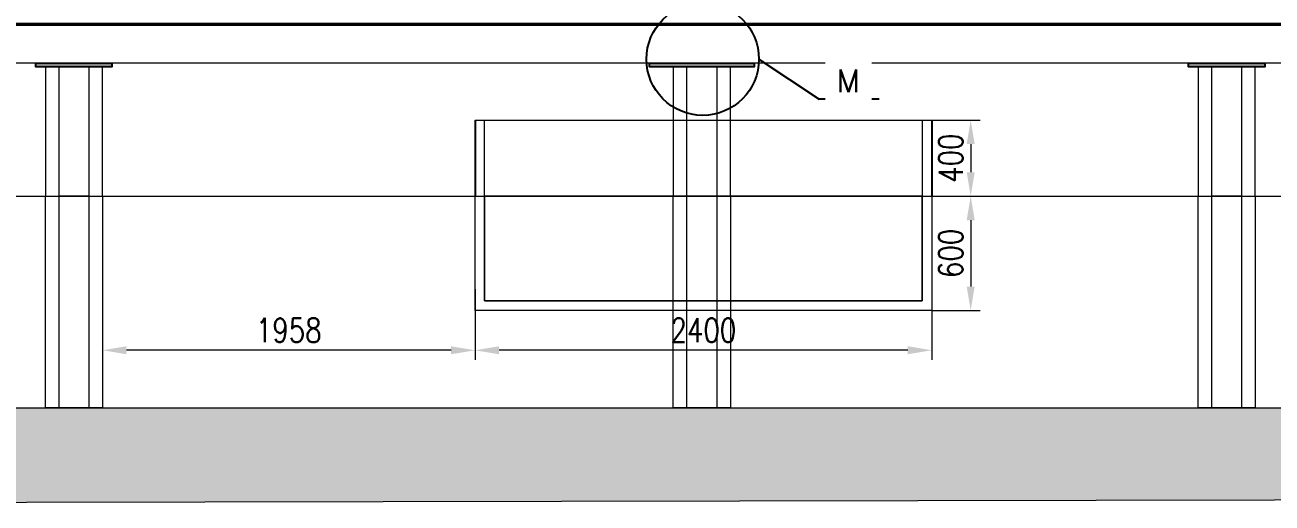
# Model space of a CAD drawing. Header units: millimetres. Extents: x 0 to 87554, y -20854 to 20404.
# Drawn here: x 35015 to 41569, y -8203 to -5692 of the extents above; entities that cross this region are included whole.
import ezdxf

# ---------------------------------------------------------------- set-up
doc = ezdxf.new("R2010")
doc.units = ezdxf.units.MM
doc.linetypes.add('AM_ISO02W050', pattern=[7.5, 6, -1.5])
doc.layers.get('0').update_dxf_attribs({"lineweight": 15})
doc.layers.get('Defpoints').update_dxf_attribs({"lineweight": 15})
doc.layers.add('SB', color=43, linetype='Continuous')
doc.styles.add('gbcbig', font='simplex.shx', dxfattribs={"bigfont": 'gbcbig.shx'})
doc.styles.add('TH_GBDIM', font='romans.shx', dxfattribs={"width": 0.8, "bigfont": 'gbcbig.shx'})
doc.dimstyles.new('TH_GBDIM', dxfattribs={"dimscale": 42, "dimtxt": 3, "dimasz": 3, "dimexe": 1.2, "dimexo": 0, "dimgap": 1, "dimtad": 1, "dimdec": 1, "dimlfac": -1.5, "dimdsep": 46, "dimtxsty": 'TH_GBDIM', "dimcen": 2.5, "dimclrd": 130, "dimclre": 130, "dimclrt": 3, "dimadec": 0, "dimazin": 2, "dimtfac": 0.714286, "dimtdec": 1, "dimtmove": 0, "dimatfit": 3, "dimfxl": 1, "dimtolj": 1, "dimtzin": 0, "dimlwd": -1, "dimlwe": -1, "dimarcsym": 0})

# ---------------------------------------------------------------- blocks, each defined once
blk = doc.blocks.new('*D64')
at = {"color": 130}
for p, q in [((39780.8, -6191.6), (40035.9, -6191.6)), ((39985.5, -6317.6), (39985.5, -6465.6)), ((39780.8, -6591.6), (40035.9, -6591.6))]:
    blk.add_line(p, q, dxfattribs=at)
at = {"color": 130, "lineweight": -3}
for points in [[(39964.5, -6317.6), (40006.5, -6317.6), (39985.5, -6191.6)], [(39964.5, -6465.6), (40006.5, -6465.6), (39985.5, -6591.6)]]:
    blk.add_solid(points, dxfattribs=at)
at = {"layer": 'Defpoints', "color": 0, "lineweight": -3}
for p in [(39780.8, -6191.6), (39780.8, -6591.6), (39985.5, -6591.6)]:
    blk.add_point(p, dxfattribs=at)
at = {"color": 3, "insert": (39880.5, -6391.6), "char_height": 126, "attachment_point": 5, "rotation": 90, "style": 'TH_GBDIM'}
blk.add_mtext('\\A1;400', dxfattribs=at)
blk = doc.blocks.new('*D65')
at = {"color": 130}
for p, q in [((39780.8, -6591.6), (40035.9, -6591.6)), ((39985.5, -6717.6), (39985.5, -7065.6)), ((39780.8, -7191.6), (40035.9, -7191.6))]:
    blk.add_line(p, q, dxfattribs=at)
at = {"color": 130, "lineweight": -3}
for points in [[(39964.5, -6717.6), (40006.5, -6717.6), (39985.5, -6591.6)], [(39964.5, -7065.6), (40006.5, -7065.6), (39985.5, -7191.6)]]:
    blk.add_solid(points, dxfattribs=at)
at = {"layer": 'Defpoints', "color": 0, "lineweight": -3}
for p in [(39780.8, -6591.6), (39780.8, -7191.6), (39985.5, -7191.6)]:
    blk.add_point(p, dxfattribs=at)
at = {"color": 3, "insert": (39880.5, -6891.6), "char_height": 126, "attachment_point": 5, "rotation": 90, "style": 'TH_GBDIM'}
blk.add_mtext('\\A1;600', dxfattribs=at)
blk = doc.blocks.new('*D128')
at = {"color": 130}
for p, q in [((37380.8, -7191.6), (37380.8, -7450.9)), ((39780.8, -7191.6), (39780.8, -7450.9)), ((39654.8, -7400.5), (37506.8, -7400.5))]:
    blk.add_line(p, q, dxfattribs=at)
at = {"color": 130, "lineweight": -3}
for points in [[(37506.8, -7379.5), (37506.8, -7421.5), (37380.8, -7400.5)], [(39654.8, -7379.5), (39654.8, -7421.5), (39780.8, -7400.5)]]:
    blk.add_solid(points, dxfattribs=at)
at = {"layer": 'Defpoints', "color": 0, "lineweight": -3}
for p in [(37380.8, -7191.6), (39780.8, -7191.6), (37380.8, -7400.5)]:
    blk.add_point(p, dxfattribs=at)
at = {"color": 3, "insert": (38580.8, -7295.5), "char_height": 126, "attachment_point": 5, "style": 'TH_GBDIM'}
blk.add_mtext('\\A1;2400', dxfattribs=at)
blk = doc.blocks.new('*D87')
at = {"color": 130}
for p, q in [((37380.8, -7079.6), (37380.8, -7450.9)), ((35422.8, -7252.3), (35422.8, -7450.9)), ((37254.8, -7400.5), (35548.8, -7400.5))]:
    blk.add_line(p, q, dxfattribs=at)
at = {"color": 130, "lineweight": -3}
for points in [[(35548.8, -7379.5), (35548.8, -7421.5), (35422.8, -7400.5)], [(37254.8, -7379.5), (37254.8, -7421.5), (37380.8, -7400.5)]]:
    blk.add_solid(points, dxfattribs=at)
at = {"layer": 'Defpoints', "color": 0, "lineweight": -3}
for p in [(37380.8, -7079.6), (35422.8, -7252.3), (35422.8, -7400.5)]:
    blk.add_point(p, dxfattribs=at)
at = {"color": 3, "insert": (36401.8, -7295.5), "char_height": 126, "attachment_point": 5, "style": 'TH_GBDIM'}
blk.add_mtext('\\A1;1958', dxfattribs=at)

msp = doc.modelspace()

# ---------------------------------------------------------------- hatches: boundary and pattern name
at = {"lineweight": 25}
h = msp.add_hatch(color=1, dxfattribs=at)
h.dxf.hatch_style = 1
h.paths.add_polyline_path([(35072.786, -5891.607), (35472.822, -5891.607), (35472.822, -5911.619), (35072.786, -5911.619)])
h = msp.add_hatch(color=1, dxfattribs=at)
h.dxf.hatch_style = 1
h.paths.add_polyline_path([(38297.751, -5891.607), (38847.788, -5891.607), (38847.788, -5911.619), (38297.751, -5911.619)])
h = msp.add_hatch(color=1, dxfattribs=at)
h.dxf.hatch_style = 1
h.paths.add_polyline_path([(41130.803, -5891.619), (41530.839, -5891.619), (41530.839, -5911.63), (41130.803, -5911.63)])
h = msp.add_hatch()
h.set_pattern_fill('CONCRE', color=256, scale=10)
h.set_pattern_definition([(0, (-57338.58, 21791.17), (254, 254), [31.75, -222.25]), (90, (-57338.58, 21791.17), (-254, 254), [31.75, -222.25]), (135, (-57306.83, 21791.17), (-254, 0), [44.9013, -314.309]), (0, (-57306.83, 21934.04), (254, 254), [31.75, -222.25]), (45, (-57290.95, 21918.17), (0, 254), [22.4506, -336.7596]), (135, (-57290.95, 21918.17), (-254, 0), [22.4506, -336.7596]), (0, (-57211.58, 21997.54), (254, 254), [44.9013, -209.0987]), (45, (-57211.58, 21997.54), (0, 254), [31.75, -327.46025]), (135, (-57166.67, 21997.54), (-254, 0), [31.75, -327.46025]), (90, (-57163.95, 21854.67), (-254, 254), [31.75, -222.25]), (45, (-57163.95, 21854.67), (0, 254), [22.4506, -336.7596]), (135, (-57148.08, 21870.54), (-254, 0), [22.4506, -336.7596]), (0, (-57306.83, 21854.67), (254, 254), [15.875, -212.725]), (0, (-57116.33, 21918.17), (254, 254), [15.875, -212.725]), (90, (-57195.7, 21949.92), (-254, 254), [15.875, -212.725]), (135, (-57163.95, 21807.04), (-254, 0), [22.4506, -336.7596]), (135, (-57275.08, 21981.67), (-254, 0), [22.4506, -336.7596]), (45, (-57219.51, 21874.51), (0, 254), [22.4506, -336.7596]), (90, (-57251.26, 21822.92), (-254, 254), [3.96875, -250.03125]), (90, (-57239.36, 21930.08), (-254, 254), [3.96875, -250.03125]), (90, (-57120.3, 21973.73), (-254, 254), [3.96875, -250.03125]), (90, (-57116.33, 21838.8), (-254, 254), [3.96875, -250.03125])])
h.paths.add_polyline_path([(33148.943, -7703.109), (43454.595, -7703.097), (43454.649, -8183.866), (33148.943, -8203.133)])

# ---------------------------------------------------------------- linework, layer by layer
at = {"color": 0}
msp.add_line((41003.254, -5691.594, 19235.731), (43175.009, -5691.594, 19235.731), dxfattribs=at)
at = {"color": 7, "lineweight": 25}
for p in [(38872.717, -5871.189, 19235.731), (39503.906, -6081.544, 19235.731)]:
    msp.add_line(p, (39188.815, -6081.544, 19235.731), dxfattribs=at)
at = {"color": 6, "linetype": 'Continuous'}
for p, q in [((37380.795, -6191.619, 19235.731), (39780.795, -6191.619, 19235.731)), ((37450.993, -6191.619, 19235.731), (38876.493, -6191.619, 19235.731))]:
    msp.add_line(p, q, dxfattribs=at)
at = {"color": 6, "lineweight": 25}
for p, q in [((37380.795, -6191.619, 19235.731), (37380.795, -6591.619, 19235.731)), ((39780.795, -6191.619, 19235.731), (39780.795, -6591.619, 19235.731))]:
    msp.add_line(p, q, dxfattribs=at)
at = {"color": 6, "linetype": 'AM_ISO02W050'}
for p, q in [((37430.795, -7140.219, 19235.731), (37430.795, -6191.619, 19235.731)), ((39730.795, -6191.619, 19235.731), (39730.795, -7140.219, 19235.731))]:
    msp.add_line(p, q, dxfattribs=at)
msp.add_line((32130.051, -6591.619, 19235.731), (43899.808, -6591.619, 19235.731))
at = {"color": 6, "linetype": 'AM_ISO02W050', "ltscale": 0.1}
msp.add_line((39730.795, -7140.219, 19235.731), (37430.795, -7140.219, 19235.731), dxfattribs=at)
at = {"elevation": 19235.731}
for points in [[(33772.789, -5691.594), (42831.372, -5691.905), (42830.79, -5891.619), (33772.789, -5891.619)], [(33148.943, -7703.109), (43454.595, -7703.097), (43454.649, -8183.866), (33148.943, -8203.133)]]:
    msp.add_lwpolyline(points, close=True, dxfattribs=at)
at = {"color": 6, "lineweight": 25, "elevation": 19235.731}
msp.add_lwpolyline([(33792.789, -5691.594), (42831.372, -5691.594), (42831.372, -5685.557), (33792.789, -5685.557)], close=True, dxfattribs=at)
at = {"color": 1, "lineweight": 25, "elevation": 19235.731}
for points in [[(35072.786, -5891.607), (35472.822, -5891.607), (35472.822, -5911.619), (35072.786, -5911.619)], [(38297.751, -5891.607), (38847.788, -5891.607), (38847.788, -5911.619), (38297.751, -5911.619)], [(41130.803, -5891.619), (41530.839, -5891.619), (41530.839, -5911.63), (41130.803, -5911.63)]]:
    msp.add_lwpolyline(points, close=True, dxfattribs=at)
at = {"color": 3, "elevation": 19235.731}
for points in [[(35422.789, -5911.619), (35122.786, -5911.619), (35122.786, -6591.619), (35422.789, -6591.619)], [(38722.788, -5911.619), (38422.784, -5911.619), (38422.784, -6591.619), (38722.788, -6591.619)], [(41480.806, -5911.63), (41180.803, -5911.63), (41180.803, -6591.63), (41480.806, -6591.63)]]:
    msp.add_lwpolyline(points, close=True, dxfattribs=at)
at = {"linetype": 'AM_ISO02W050', "elevation": 19235.731}
for points in [[(35352.789, -5911.619), (35192.786, -5911.619), (35192.786, -6591.619), (35352.789, -6591.619)], [(38652.788, -5911.619), (38492.784, -5911.619), (38492.784, -6591.619), (38652.788, -6591.619)], [(41410.806, -5911.63), (41250.803, -5911.63), (41250.803, -6591.63), (41410.806, -6591.63)], [(35352.789, -6591.619), (35192.786, -6591.619), (35192.786, -7703.097), (35352.789, -7703.097)], [(38652.788, -6591.619), (38492.784, -6591.619), (38492.784, -7703.097), (38652.788, -7703.097)], [(41410.806, -6591.63), (41250.803, -6591.63), (41250.803, -7703.109), (41410.806, -7703.109)]]:
    msp.add_lwpolyline(points, close=True, dxfattribs=at)
at = {"color": 3, "linetype": 'AM_ISO02W050', "elevation": 19235.731}
for points in [[(35422.789, -6591.619), (35422.789, -7703.097), (35122.786, -7703.097), (35122.786, -6591.619)], [(38722.788, -6591.619), (38722.788, -7703.097), (38422.784, -7703.097), (38422.784, -6591.619)], [(41480.806, -6591.63), (41480.806, -7703.109), (41180.803, -7703.109), (41180.803, -6591.63)]]:
    msp.add_lwpolyline(points, dxfattribs=at)
at = {"color": 6, "linetype": 'AM_ISO02W050', "ltscale": 0.1, "elevation": 19235.731}
msp.add_lwpolyline([(39780.795, -6591.619), (39780.795, -7191.631), (37380.795, -7191.631), (37380.795, -6591.619)], dxfattribs=at)
msp.add_lwpolyline([(39730.795, -6591.619), (37430.795, -6591.619), (37430.795, -7140.219), (39730.795, -7140.219)], close=True, dxfattribs=at)
at = {"color": 7, "lineweight": 25}
msp.add_circle((38577.338, -5871.189, 19235.731), 295.379, dxfattribs=at)

# ---------------------------------------------------------------- dimensions: what is measured, and where the dimension line sits
dim = msp.add_linear_dim(base=(39985.468, -6591.619, 19235.731), p1=(39780.795, -6191.619, 19235.731), p2=(39780.795, -6591.619, 19235.731), angle=90, dimstyle='TH_GBDIM')
dim.commit()
dim.dimension.update_dxf_attribs({"geometry": '*D64', "text_midpoint": (39880.468, -6391.619, 19235.731)})
dim = msp.add_linear_dim(base=(39985.468, -7191.631, 19235.731), p1=(39780.795, -6591.619, 19235.731), p2=(39780.795, -7191.631, 19235.731), angle=90, text='600', dimstyle='TH_GBDIM')
dim.commit()
dim.dimension.update_dxf_attribs({"geometry": '*D65', "text_midpoint": (39880.468, -6891.625, 19235.731)})
for base, p1, p2, picture, middle in [((35422.789, -7400.457, 19235.731), (37380.795, -7079.582, 19235.731), (35422.789, -7252.265, 19235.731), '*D87', (36401.792, -7295.457, 19235.731)), ((37380.795, -7400.457, 19235.731), (39780.795, -7191.631, 19235.731), (37380.795, -7191.631, 19235.731), '*D128', (38580.795, -7295.457, 19235.731))]:
    dim = msp.add_linear_dim(base=base, p1=p1, p2=p2, dimstyle='TH_GBDIM')
    dim.commit()
    dim.dimension.update_dxf_attribs({"geometry": picture, "text_midpoint": middle})

# ---------------------------------------------------------------- next in the draw order: texts
at = {"layer": 'SB', "color": 7, "ltscale": 20, "insert": (39281.091, -5925.494, 19235.731), "char_height": 120, "attachment_point": 1, "style": 'gbcbig', "bg_fill": 2}
msp.add_mtext('M', dxfattribs=at)

doc.saveas('drawing.dxf')
